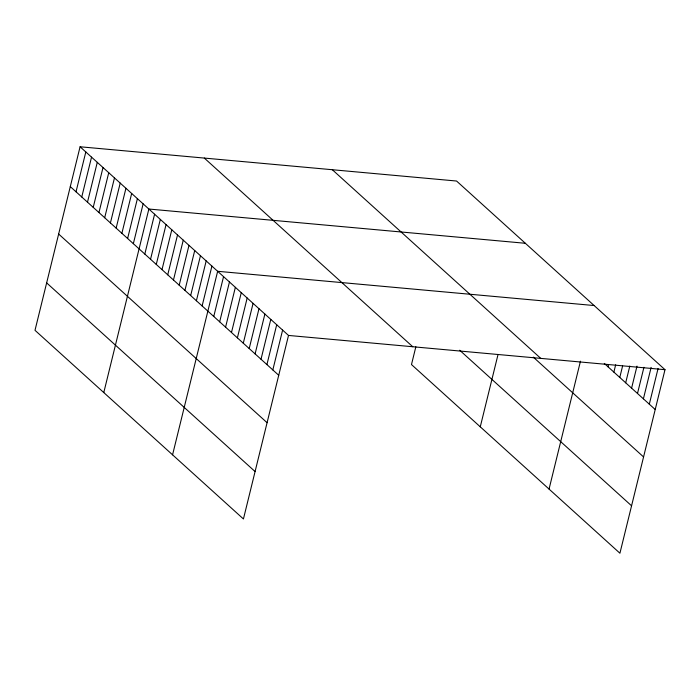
<?xml version="1.0" encoding="UTF-8"?>
<svg xmlns="http://www.w3.org/2000/svg" width="700" height="700" viewBox="0 0 700 700"><rect width="100%" height="100%" fill="white"/><g stroke="black" fill="none" stroke-linecap="round" stroke-linejoin="round"><path stroke-width="1.05" d="M80.08 146.773L35 330.312L243.434 518.971L288.514 335.44L80.08 146.773L456.566 181.029L665 369.688L619.92 553.227L411.486 364.56L415.852 346.78M76.029 191.8L85.811 151.961M81.76 196.989L91.543 157.15M87.491 202.178L97.274 162.339M93.223 207.366L103.005 167.528M98.954 212.555L108.736 172.716M104.685 217.744L114.476 177.905M110.416 222.933L120.207 183.094M116.148 228.121L125.939 188.282M121.879 233.31L131.67 193.471M127.619 238.49L137.401 198.66M133.35 243.679L143.133 203.84M103.784 392.569L148.864 209.029L525.35 243.285M144.812 254.056L154.595 214.218M150.544 259.245L160.326 219.406M156.275 264.434L166.058 224.595M162.006 269.623L171.789 229.784M167.737 274.811L177.52 234.973M173.469 280L183.251 240.161M179.2 285.189L188.982 245.35M184.931 290.377L194.722 250.539M190.662 295.566L200.454 255.727M196.394 300.755L206.185 260.916M202.125 305.944L211.916 266.105M172.567 454.825L217.648 271.294L594.134 305.541M213.763 316.479L223.554 276.64M219.669 321.816L229.46 281.986M225.575 327.162L235.366 287.324M231.481 332.509L241.273 292.67M237.388 337.855L247.17 298.016M243.294 343.201L253.076 303.363M249.2 348.547L258.983 308.709M255.106 353.894L264.889 314.055M261.012 359.24L270.795 319.401M266.919 364.586L276.701 324.748M272.825 369.933L282.608 330.094M480.27 426.825L497.919 354.97M549.054 489.081L580.466 361.191M607.968 366.765L608.484 364.665M613.874 372.111L615.676 364.77M619.78 377.457L622.615 365.925M625.686 382.804L629.808 366.03M631.593 388.15L637 366.126M637.499 393.488L643.939 367.281M643.405 398.834L651.131 367.386M649.311 404.18L658.061 368.541M288.514 335.44L665 369.688M604.275 363.422L655.218 409.526M332.325 169.724L540.759 358.382M533.295 357.131L643.571 456.951M459.673 350.219L631.566 505.802M204.321 158.077L412.755 346.736M70.297 186.611L278.731 375.279M58.651 234.036L267.076 422.695M46.646 282.887L255.08 471.555"/></g></svg>
